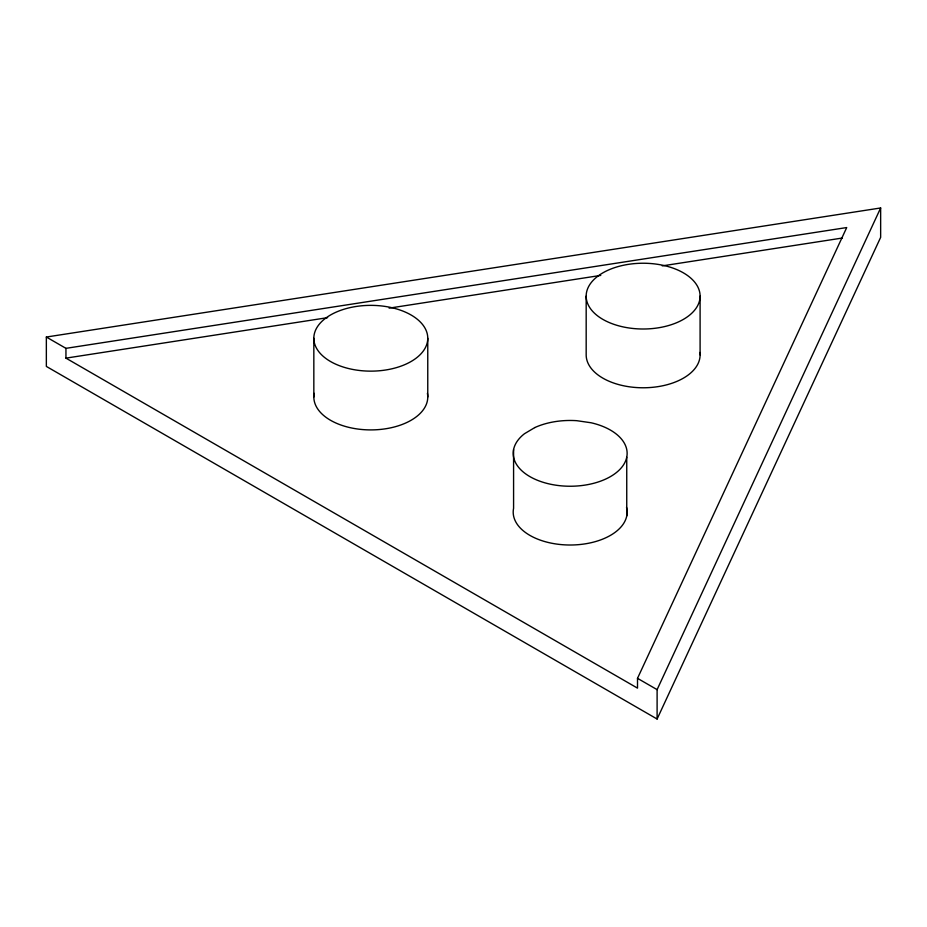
<?xml version="1.0" encoding="UTF-8"?>
<svg xmlns="http://www.w3.org/2000/svg" width="927" height="927" viewBox="0 0 927 927"><rect width="100%" height="100%" fill="white"/><g stroke="black" fill="none" stroke-linecap="round" stroke-linejoin="round"><path stroke-width="1.39" d="M46.35 337.034L46.35 366.42L657.104 719.028L880.65 237.358L880.65 207.972L46.35 337.034L65.944 348.343L846.722 227.555L637.509 678.332L637.509 688.135L65.944 358.135L65.944 348.343M313.836 397.023L313.836 338.251M427.764 397.023L427.764 338.251A56.964 32.885 0 0 0 342.318 309.769A56.964 32.885 0 0 0 342.318 366.733A56.964 32.885 0 0 0 427.764 338.251M513.581 449.549L513.581 508.32A56.964 32.885 0 0 0 571.02 545.006A56.964 32.885 0 0 0 626.525 507.336M586.177 296.119L586.177 354.89A56.964 32.885 0 0 0 645.262 387.753A56.964 32.885 0 0 0 699.943 352.445M626.745 515.922L626.745 457.15M657.104 719.028L657.104 689.642L880.65 207.972M700.094 354.89L700.094 296.119A56.964 32.885 0 0 0 614.659 267.636A56.964 32.885 0 0 0 614.659 324.601A56.964 32.885 0 0 0 700.094 296.119M65.944 358.135L327.625 317.66M389.12 308.146L600.754 275.4M662.249 265.887L842.434 238.019M637.509 678.332L657.104 689.642M427.405 393.338A56.964 32.885 0 0 1 370.8 429.908A56.964 32.885 0 0 1 314.195 393.338M534.809 427.567L524.462 433.732A56.964 32.885 0 0 0 540.29 481.356A56.964 32.885 0 0 0 621.078 468.1A56.964 32.885 0 0 0 591.171 422.782L576.745 420.684A56.964 32.885 0 0 0 534.809 427.567"/></g></svg>
